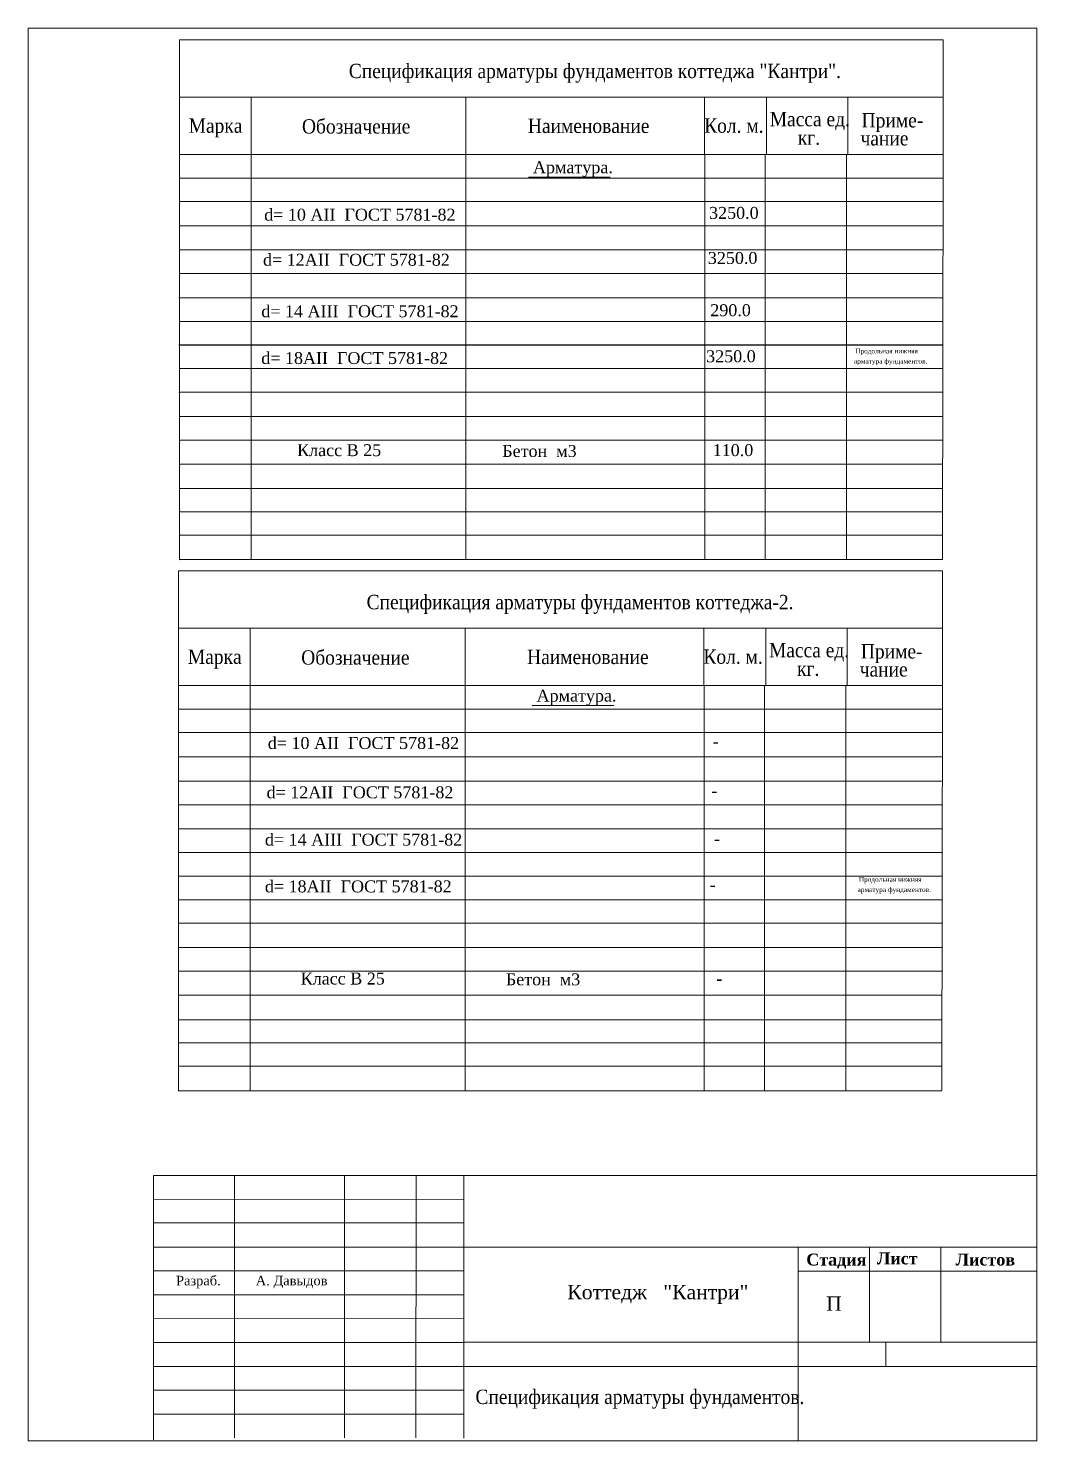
# Model space of a CAD drawing. Extents: x 1526320 to 3332998, y -546296 to 333165.
# Drawn here: x 1655939 to 1666501, y -540095 to -525297 of the extents above; entities that cross this region are included whole.
import ezdxf

# ---------------------------------------------------------------- set-up
doc = ezdxf.new("R2010")
doc.units = 0
doc.header["$LTSCALE"] = 500
doc.header["$MEASUREMENT"] = 0
doc.layers.add('АР. план контуры', color=3, linetype='CONTINUOUS', lineweight=5)
doc.styles.add('NAKLON', font='TIMESBD.TTF', dxfattribs={"height": 500})
doc.styles.get("Standard").update_dxf_attribs({"font": 'TIMES.TTF', "height": 150})

msp = doc.modelspace()

# ---------------------------------------------------------------- linework, layer by layer
at = {"layer": 'АР. план контуры', "color": 5, "linetype": 'Continuous', "lineweight": 15, "ltscale": 0.13}
for p, q in [((1665521.3, -526619.4), (1657521.8, -526619.4)), ((1658272.3, -526618.5), (1658272.3, -530863.8)), ((1660523.2, -526619.9), (1660523.2, -530863.2)), ((1663026.1, -526617.9), (1663026.1, -530863.3)), ((1663657.4, -526620), (1663657.4, -530864)), ((1664507.6, -526615.7), (1664507.6, -530866.4)), ((1657520.9, -526867.4), (1665518.1, -526867.4)), ((1665518.1, -527111.3), (1657518.5, -527111.3)), ((1657518.5, -527367.9), (1665516.1, -527367.9)), ((1657519.9, -527620.3), (1665514.6, -527620.3)), ((1665513.9, -527868), (1657520.3, -527868)), ((1665518.9, -528121.1), (1657516.9, -528121.1)), ((1657518.5, -528368.5), (1665519.3, -528368.5)), ((1665518.9, -528615.4), (1657516.9, -528615.4)), ((1665518.9, -528616.1), (1657516.9, -528616.1)), ((1657518.5, -528863.1), (1665519.3, -528863.1)), ((1665518.9, -529110.4), (1657516.9, -529110.4)), ((1665513.9, -529363.5), (1657520.3, -529363.5)), ((1657519.9, -529611.3), (1665514.6, -529611.3)), ((1657518.5, -529863.7), (1665516.1, -529863.7)), ((1665518.1, -530120.2), (1657521.8, -530120.2)), ((1657520.9, -530363.8), (1665518.1, -530363.8)), ((1657520.9, -530364.1), (1665518.1, -530364.1)), ((1665518.1, -530607.7), (1657518.5, -530607.7)), ((1657518.5, -530864.3), (1665516.1, -530864.3)), ((1665513.3, -532182.9), (1657513.8, -532182.9)), ((1658264.3, -532182.1), (1658264.3, -536427.3)), ((1660515.2, -532183.4), (1660515.2, -536426.7)), ((1663018.1, -532181.4), (1663018.1, -536426.8)), ((1663649.4, -532183.6), (1663649.4, -536427.5)), ((1664499.6, -532179.2), (1664499.6, -536430)), ((1657512.9, -532430.9), (1665510.1, -532430.9)), ((1665510.1, -532674.8), (1657510.5, -532674.8)), ((1657510.5, -532931.4), (1665508, -532931.4)), ((1657511.9, -533183.8), (1665506.6, -533183.8)), ((1665505.9, -533431.6), (1657512.3, -533431.6)), ((1665510.9, -533684.6), (1657508.9, -533684.6)), ((1657510.5, -533932), (1665511.2, -533932)), ((1665510.9, -534179), (1657508.9, -534179)), ((1665510.9, -534179.6), (1657508.9, -534179.6)), ((1657510.5, -534426.6), (1665511.2, -534426.6)), ((1665510.9, -534674), (1657508.9, -534674)), ((1665505.9, -534927), (1657512.3, -534927)), ((1657511.9, -535174.8), (1665506.6, -535174.8)), ((1657510.5, -535427.2), (1665508, -535427.2)), ((1665510.1, -535683.8), (1657513.7, -535683.8)), ((1657512.9, -535927.3), (1665510.1, -535927.3)), ((1657512.9, -535927.7), (1665510.1, -535927.7)), ((1665510.1, -536171.3), (1657510.5, -536171.3)), ((1657510.5, -536427.8), (1665508, -536427.8)), ((1657249.5, -537317.7), (1666500.5, -537317.7)), ((1657249.5, -540086.3), (1657249.5, -537317.7)), ((1660496.5, -537813.4), (1657250.9, -537813.4)), ((1657262.1, -538065.3), (1666497.6, -538065.3)), ((1664000.7, -538064.9), (1664000.7, -540091.9)), ((1664749, -538064.9), (1664749, -539063.8)), ((1665497.3, -538064.9), (1665497.3, -539063.8)), ((1657255.8, -538566.9), (1660499.7, -538566.9)), ((1660500.3, -539063.9), (1663997.1, -539063.9)), ((1663997.1, -539063.9), (1666497.5, -539063.9)), ((1664921.7, -539063.8), (1664921.7, -539315.3))]:
    msp.add_line(p, q, dxfattribs=at)
at = {"layer": 'АР. план контуры', "color": 5, "linetype": 'Continuous', "lineweight": 15}
for p, q in [((1662033.3, -526856.8), (1661178.8, -526856.8)), ((1662071, -532392), (1661216.6, -532392)), ((1658099.3, -540065.8), (1658099.7, -537315.8)), ((1659249.3, -540066), (1659249.7, -537316)), ((1659999.3, -540066.1), (1659999.7, -537316.1)), ((1660499.3, -540066.2), (1660499.7, -537316.2)), ((1657249.7, -537565.6), (1660499.7, -537566.2)), ((1657249.6, -538065.6), (1660499.6, -538066.2)), ((1657249.6, -538315.6), (1660499.6, -538316.2)), ((1664000.6, -538317.2), (1666500.6, -538317.6)), ((1657249.5, -538815.6), (1660499.5, -538816.2)), ((1657249.5, -539065.6), (1660499.5, -539066.2)), ((1657249.4, -539315.6), (1666499.4, -539317.2)), ((1657249.4, -539565.6), (1660499.4, -539566.2)), ((1657249.3, -539815.6), (1660499.3, -539816.2))]:
    msp.add_line(p, q, dxfattribs=at)
at = {"layer": 'АР. план контуры', "color": 5, "linetype": 'Continuous', "lineweight": 0}
msp.add_lwpolyline([(1655938.8, -525297.4), (1666500.4, -525297.4), (1666500.4, -540095), (1655938.8, -540095)], close=True, dxfattribs=at)
at = {"layer": 'АР. план контуры', "color": 5, "linetype": 'Continuous', "lineweight": 15, "ltscale": 0.13}
for points in [[(1657521.7, -525419.7), (1665522.3, -525419.7), (1665522.3, -526619.5), (1657521.7, -526619.5)], [(1657521.7, -526019.7), (1665522.3, -526019.7), (1665522.3, -526619.5), (1657521.7, -526619.5)], [(1658272, -526019.7), (1660521.8, -526019.7), (1660521.8, -526619.5), (1658272, -526619.5)], [(1660521.8, -526019.7), (1663022, -526019.7), (1663022, -526619.5), (1660521.8, -526619.5)], [(1663022, -526019.7), (1663672, -526019.7), (1663672, -526619.5), (1663022, -526619.5)], [(1663672, -526019.7), (1664522.1, -526019.7), (1664522.1, -526619.5), (1663672, -526619.5)], [(1664522.1, -526019.7), (1665522.3, -526019.7), (1665522.3, -526619.5), (1664522.1, -526619.5)], [(1665515, -530863.7), (1657521.7, -530864.7), (1657521.7, -526619.5), (1665522.3, -526619.5)], [(1657513.7, -530983.2), (1665514.2, -530983.2), (1665514.2, -532183), (1657513.7, -532183)], [(1657513.7, -531583.2), (1665514.2, -531583.2), (1665514.2, -532183), (1657513.7, -532183)], [(1658264, -531583.2), (1660513.8, -531583.2), (1660513.8, -532183), (1658264, -532183)], [(1660513.8, -531583.2), (1663014, -531583.2), (1663014, -532183), (1660513.8, -532183)], [(1663014, -531583.2), (1663664, -531583.2), (1663664, -532183), (1663014, -532183)], [(1663664, -531583.2), (1664514.1, -531583.2), (1664514.1, -532183), (1663664, -532183)], [(1664514.1, -531583.2), (1665514.2, -531583.2), (1665514.2, -532183), (1664514.1, -532183)], [(1665507, -536427.2), (1657513.7, -536428.2), (1657513.7, -532183), (1665514.2, -532183)]]:
    msp.add_lwpolyline(points, close=True, dxfattribs=at)

# ---------------------------------------------------------------- texts
at = {"layer": 'АР. план контуры', "color": 5, "linetype": 'Continuous', "lineweight": 15, "ltscale": 0.13, "width": 0.9}
for s, p in [('Спецификация арматуры фундаментов коттеджа "Кантри".', (1659295.9, -525819.9)), ('Масса ед.', (1663704.3, -526324.2)), ('Приме-', (1664666.6, -526336.2)), ('Марка', (1657618.6, -526392.6)), ('Обозначение', (1658805.2, -526400.4)), ('Наименование', (1661171.2, -526394.5)), ('Кол. м.', (1663017.5, -526392.1)), ('кг.', (1663998, -526518.2)), ('чание', (1664654.9, -526525.2)), ('Спецификация арматуры фундаментов коттеджа-2.', (1659482.3, -531383.4)), ('Марка', (1657610.6, -531956.1)), ('Обозначение', (1658797.2, -531963.9)), ('Наименование', (1661163.2, -531958.1)), ('Кол. м.', (1663009.5, -531955.6)), ('Масса ед.', (1663696.3, -531887.7)), ('Приме-', (1664658.6, -531899.7)), ('кг.', (1663990, -532081.7)), ('чание', (1664646.9, -532088.8)), ('Спецификация арматуры фундаментов.', (1660622, -539709.9))]:
    msp.add_text(s, height=150, dxfattribs=at).set_placement(p)
at = {"layer": 'АР. план контуры', "color": 5, "linetype": 'Continuous', "lineweight": 15}
for s, height, p in [('Арматура.', 125, (1661224.7, -526815.8)), ('d= 10 AII  ГОСТ 5781-82', 125, (1658409.7, -527312.9)), ('3250.0', 125, (1663068.9, -527294.1)), ('d= 12AII  ГОСТ 5781-82', 125, (1658397.1, -527785.2)), ('3250.0', 125, (1663056.2, -527766.4)), ('d= 14 AIII  ГОСТ 5781-82', 125, (1658379.2, -528324.5)), ('290.0', 125, (1663081.6, -528313.8)), ('d= 18AII  ГОСТ 5781-82', 125, (1658379, -528815)), ('3250.0', 125, (1663038.2, -528796.2)), ('Продольная нижняя', 50, (1664599.6, -528704.4)), ('арматура фундаментов.', 50, (1664586.7, -528810.5)), ('Класс В 25', 125, (1658754.4, -529780.1)), ('Бетон  м3', 125, (1660903.5, -529788.6)), ('110.0', 125, (1663107.1, -529779.5)), ('Арматура.', 125, (1661262.5, -532351)), ('d= 10 AII  ГОСТ 5781-82', 125, (1658447.5, -532848.1)), ('-', 125, (1663106.6, -532829.4)), ('d= 12AII  ГОСТ 5781-82', 125, (1658434.8, -533364.8)), ('-', 125, (1663094, -533346.1)), ('d= 14 AIII  ГОСТ 5781-82', 125, (1658416.9, -533859.8)), ('-', 125, (1663119.4, -533849)), ('Продольная нижняя', 50, (1664637.3, -534239.6)), ('d= 18AII  ГОСТ 5781-82', 125, (1658416.8, -534350.2)), ('-', 125, (1663075.9, -534331.4)), ('арматура фундаментов.', 50, (1664624.4, -534345.8)), ('Класс В 25', 125, (1658792.1, -535315.3)), ('Бетон  м3', 125, (1660941.3, -535323.8)), ('-', 125, (1663144.9, -535314.7)), ('Разраб.', 100, (1657486.4, -538467)), ('А. Давыдов', 100, (1658321.7, -538467)), ('П', 150, (1664294.9, -538733.7))]:
    msp.add_text(s, height=height, dxfattribs=at).set_placement(p)
at = {"layer": 'АР. план контуры', "color": 5, "linetype": 'Continuous', "lineweight": 15, "ltscale": 0.13, "style": 'NAKLON'}
for s, p in [('Стадия', (1664086.8, -538259.4)), ('Лист', (1664826.6, -538247.3)), ('Листов', (1665651.2, -538259.4))]:
    msp.add_text(s, height=125, dxfattribs=at).set_placement(p)
at = {"layer": 'АР. план контуры', "color": 5, "linetype": 'Continuous', "lineweight": 9}
msp.add_text('Коттедж   "Кантри"', height=150, dxfattribs=at).set_placement((1661584.6, -538612))

doc.saveas('drawing.dxf')
